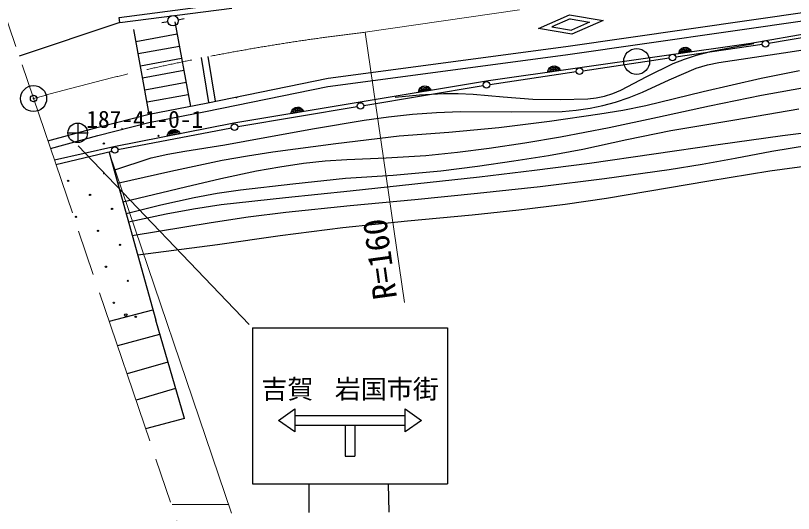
# Model space of a CAD drawing. Units: millimetres, scale not verified. Extents: x 40000 to 680000, y 20000 to 380000.
# Drawn here: x 72357 to 132120, y 241789 to 280056 of the extents above; entities that cross this region are included whole.
import ezdxf
from ezdxf.enums import TextEntityAlignment as Align

# ---------------------------------------------------------------- set-up
doc = ezdxf.new("R2010")
doc.units = ezdxf.units.MM
doc.header["$LTSCALE"] = 1000
doc.header["$PDMODE"] = 32
doc.header["$PDSIZE"] = 500
doc.linetypes.add('CHAIN', pattern=[18.5, 12, -1.5, 3.5, -1.5])
for name, color, linetype, lineweight in [('M-BGD', 7, 'Continuous', 25), ('M-BMK', 2, 'CHAIN', 13), ('M-BMK-SRVR', 3, 'Continuous', 25), ('M-STR-HTXT', 7, 'Continuous', 13), ('M-STR-STRC', 7, 'Continuous', 25)]:
    doc.layers.add(name, color=color, linetype=linetype, lineweight=lineweight)
doc.layers.add('M-OTRS', color=6, linetype='Continuous')
doc.styles.add('ＭＳ ゴシック', font='')
doc.styles.get('ＭＳ ゴシック').set_extended_font_data('MS Gothic')

msp = doc.modelspace()

# ---------------------------------------------------------------- hatches: boundary and pattern name
at = {"layer": 'M-STR-STRC'}
msp.add_hatch(color=256, dxfattribs=at).paths.add_polyline_path([(102300, 249318), (102300, 249818), (102300, 248068)])

# ---------------------------------------------------------------- linework, layer by layer
at = {"layer": 'M-BGD'}
for p, q in [((114637, 277680), (145555, 282123)), ((114604, 277045), (145521, 281488)), ((80319, 279919), (88916, 281023)), ((80370, 279522), (88967, 280627)), ((144842, 280717), (128839, 277907)), ((80370, 279522), (80319, 279919)), ((84820, 279733), (85309, 279838)), ((80370, 279522), (72634, 276944)), ((84085, 279583), (83594, 279488)), ((84599, 279574), (85796, 273064)), ((130215, 277930), (137241, 279115)), ((82634, 272483), (81437, 278992)), ((81608, 278062), (84770, 278644)), ((128839, 277907), (108698, 275045)), ((128061, 277737), (129067, 277902)), ((131343, 277191), (136275, 277967)), ((81779, 277133), (84941, 277714)), ((96373, 275232), (114637, 277680)), ((123072, 276872), (129721, 277852)), ((123325, 277186), (124266, 277320)), ((123332, 277240), (123376, 277345)), ((124232, 277378), (123341, 277252)), ((123369, 277319), (124184, 277435)), ((123376, 277345), (123457, 277468)), ((124130, 277490), (123410, 277388)), ((123457, 277468), (123557, 277543)), ((123461, 277458), (124060, 277543)), ((123557, 277543), (123668, 277596)), ((123934, 277589), (123566, 277536)), ((123668, 277596), (123822, 277618)), ((123822, 277618), (123943, 277597)), ((123943, 277597), (124061, 277553)), ((124061, 277553), (124173, 277458)), ((124173, 277458), (124246, 277370)), ((124246, 277370), (124299, 277262)), ((124664, 277004), (125851, 277310)), ((125851, 277310), (127059, 277559)), ((127059, 277559), (128061, 277737)), ((81950, 276203), (85112, 276784)), ((96340, 274597), (114604, 277045)), ((115929, 275819), (122578, 276799)), ((122873, 276362), (123758, 276711)), ((124299, 277262), (123309, 277121)), ((123309, 277121), (123332, 277240)), ((123758, 276711), (124664, 277004)), ((126396, 276451), (131343, 277191)), ((113386, 276037), (113486, 276112)), ((113390, 276027), (113989, 276112)), ((113486, 276112), (113597, 276165)), ((113864, 276158), (113495, 276105)), ((113597, 276165), (113751, 276187)), ((113751, 276187), (113872, 276167)), ((113872, 276167), (113990, 276123)), ((113990, 276123), (114102, 276028)), ((120865, 275378), (122873, 276362)), ((124641, 276017), (125504, 276262)), ((125504, 276262), (126396, 276451)), ((82121, 275273), (85283, 275854)), ((108786, 274766), (115434, 275746)), ((114228, 275831), (113238, 275690)), ((113238, 275690), (113262, 275810)), ((113254, 275756), (114195, 275889)), ((113262, 275810), (113305, 275914)), ((114161, 275948), (113270, 275821)), ((113298, 275888), (114113, 276004)), ((113305, 275914), (113386, 276037)), ((114059, 276059), (113339, 275957)), ((114102, 276028), (114175, 275939)), ((114175, 275939), (114228, 275831)), ((122564, 275115), (124641, 276017)), ((129634, 275240), (132582, 275835)), ((82292, 274343), (85454, 274924)), ((86990, 273328), (96373, 275232)), ((108698, 275045), (89114, 271781)), ((118867, 274330), (120865, 275378)), ((120513, 274158), (122564, 275115)), ((125193, 274218), (129634, 275240)), ((86957, 272694), (96340, 274597)), ((99106, 273147), (108292, 274689)), ((103323, 274213), (104260, 274369)), ((103329, 274267), (103370, 274373)), ((104225, 274426), (103337, 274278)), ((103364, 274346), (104175, 274482)), ((103370, 274373), (103448, 274497)), ((104121, 274536), (103403, 274416)), ((103448, 274497), (103547, 274574)), ((103452, 274488), (104049, 274587)), ((103547, 274574), (103656, 274631)), ((103923, 274629), (103555, 274568)), ((103656, 274631), (103809, 274656)), ((103809, 274656), (103931, 274639)), ((103931, 274639), (104050, 274597)), ((104050, 274597), (104164, 274505)), ((104164, 274505), (104239, 274419)), ((104239, 274419), (104295, 274311)), ((118243, 274066), (118867, 274330)), ((129655, 273937), (134568, 274807)), ((82463, 273413), (85625, 273994)), ((101530, 273785), (103378, 273955)), ((104295, 274311), (103309, 274147)), ((103309, 274147), (103329, 274267)), ((103378, 273955), (105226, 274064)), ((105226, 274064), (106363, 274076)), ((106363, 274076), (107509, 274026)), ((107509, 274026), (109808, 273797)), ((109808, 273797), (112105, 273628)), ((116332, 273662), (116975, 273731)), ((116975, 273731), (117604, 273860)), ((117604, 273860), (118243, 274066)), ((118451, 273403), (119492, 273752)), ((119492, 273752), (120513, 274158)), ((120773, 273138), (125193, 274218)), ((125660, 273118), (129655, 273937)), ((82634, 272483), (86990, 273328)), ((112105, 273628), (114210, 273615)), ((114210, 273615), (116332, 273662)), ((116496, 272934), (117477, 273138)), ((117477, 273138), (118451, 273403)), ((119020, 272787), (120773, 273138)), ((121686, 272242), (125660, 273118)), ((82601, 271848), (86957, 272694)), ((89427, 271523), (98613, 273064)), ((94503, 272679), (93517, 272515)), ((93517, 272515), (93538, 272635)), ((93531, 272581), (94469, 272737)), ((93538, 272635), (93578, 272741)), ((94434, 272794), (93546, 272647)), ((93573, 272714), (94384, 272850)), ((93578, 272741), (93656, 272865)), ((94329, 272904), (93612, 272784)), ((93656, 272865), (93755, 272942)), ((93660, 272856), (94257, 272955)), ((93755, 272942), (93865, 272999)), ((94131, 272998), (93764, 272936)), ((93865, 272999), (94018, 273024)), ((94018, 273024), (94140, 273007)), ((94140, 273007), (94258, 272965)), ((94258, 272965), (94372, 272873)), ((94372, 272873), (94448, 272787)), ((94448, 272787), (94503, 272679)), ((102858, 272471), (104691, 272602)), ((104691, 272602), (106539, 272673)), ((106539, 272673), (110443, 272644)), ((110443, 272644), (114340, 272677)), ((114340, 272677), (115416, 272775)), ((115416, 272775), (116496, 272934)), ((117255, 272494), (119020, 272787)), ((127623, 272045), (132543, 272891)), ((78705, 271468), (82634, 272483)), ((95322, 271375), (99152, 272022)), ((99152, 272022), (101002, 272276)), ((101002, 272276), (102858, 272471)), ((109496, 271457), (113374, 271945)), ((113374, 271945), (117255, 272494)), ((117957, 271463), (121686, 272242)), ((122707, 271210), (127623, 272045)), ((74849, 270416), (78705, 271468)), ((78672, 270833), (82601, 271848)), ((89114, 271781), (79912, 269968)), ((80221, 269769), (88935, 271434)), ((80582, 271357), (80521, 271369)), ((91514, 270671), (95322, 271375)), ((105655, 271105), (109496, 271457)), ((114216, 270743), (117957, 271463)), ((131277, 270825), (136228, 271487)), ((75043, 269843), (78672, 270833)), ((85004, 270971), (84023, 270778)), ((84023, 270778), (84040, 270899)), ((84035, 270844), (84967, 271028)), ((84040, 270899), (84077, 271005)), ((84931, 271084), (84048, 270910)), ((84072, 270979), (84879, 271138)), ((84077, 271005), (84152, 271132)), ((84823, 271190), (84109, 271050)), ((84152, 271132), (84248, 271212)), ((84156, 271123), (84750, 271240)), ((84248, 271212), (84356, 271272)), ((84622, 271278), (84257, 271206)), ((84356, 271272), (84508, 271302)), ((84508, 271302), (84631, 271288)), ((84631, 271288), (84750, 271250)), ((84750, 271250), (84867, 271161)), ((84867, 271161), (84945, 271077)), ((84945, 271077), (85004, 270971)), ((96973, 270224), (101820, 270814)), ((101820, 270814), (105655, 271105)), ((111476, 270269), (114216, 270743)), ((119308, 270531), (122707, 271210)), ((126336, 270152), (131277, 270825)), ((85362, 269646), (88446, 270130)), ((88446, 270130), (91514, 270671)), ((92132, 269573), (96973, 270224)), ((108737, 269856), (111476, 270269)), ((115932, 269795), (119308, 270531)), ((121389, 269429), (126336, 270152)), ((79912, 269968), (75351, 268936)), ((75462, 268609), (79746, 269622)), ((79538, 269531), (83138, 256647)), ((84056, 269406), (85362, 269646)), ((90176, 269280), (92132, 269573)), ((103871, 269300), (106307, 269548)), ((106307, 269548), (108737, 269856)), ((113296, 269313), (115932, 269795)), ((127638, 269088), (130447, 269626)), ((130447, 269626), (133276, 270107)), ((79915, 268180), (82775, 269109)), ((82775, 269109), (84056, 269406)), ((88241, 268929), (90176, 269280)), ((96150, 268884), (97815, 269005)), ((97815, 269005), (100839, 269122)), ((100839, 269122), (103871, 269300)), ((110649, 268890), (113296, 269313)), ((116452, 268721), (121389, 269429)), ((125101, 268624), (127638, 269088)), ((84279, 268102), (88241, 268929)), ((90860, 268114), (92668, 268438)), ((92668, 268438), (94490, 268702)), ((94490, 268702), (96150, 268884)), ((105022, 268113), (107839, 268471)), ((107839, 268471), (110649, 268890)), ((112224, 268166), (116452, 268721)), ((122565, 268221), (125101, 268624)), ((130302, 268119), (134966, 268771)), ((80193, 267185), (84279, 268102)), ((88127, 267532), (90860, 268114)), ((97705, 267549), (101361, 267801)), ((101361, 267801), (105022, 268113)), ((107995, 267672), (112224, 268166)), ((117616, 267540), (122565, 268221)), ((125615, 267364), (130302, 268119)), ((85404, 266890), (88127, 267532)), ((93658, 267133), (97705, 267549)), ((103029, 267124), (107995, 267672)), ((112666, 266916), (117616, 267540)), ((120937, 266550), (125615, 267364)), ((80597, 265740), (85404, 266890)), ((87846, 266398), (89626, 266658)), ((89626, 266658), (93658, 267133)), ((93103, 266085), (98072, 266596)), ((98072, 266596), (103029, 267124)), ((107852, 266393), (112666, 266916)), ((117761, 266029), (120937, 266550)), ((83516, 265503), (86088, 266080)), ((86088, 266080), (87846, 266398)), ((88152, 265528), (93103, 266085)), ((103039, 265931), (107852, 266393)), ((114586, 265569), (117761, 266029)), ((80848, 264840), (83516, 265503)), ((86039, 265204), (88152, 265528)), ((93109, 264935), (98066, 265459)), ((98066, 265459), (103039, 265931)), ((111015, 265129), (114586, 265569)), ((81024, 264211), (83936, 264820)), ((83936, 264820), (86039, 265204)), ((90236, 264574), (93109, 264935)), ((107436, 264749), (111015, 265129)), ((81322, 263145), (87379, 264154)), ((87379, 264154), (90236, 264574)), ((97500, 263763), (102460, 264271)), ((102460, 264271), (107436, 264749)), ((92682, 263146), (97500, 263763)), ((87880, 262470), (92682, 263146)), ((81739, 261653), (87880, 262470)), ((82881, 257402), (79554, 256546)), ((85346, 249076), (83138, 256647)), ((83420, 255555), (80189, 254674)), ((84047, 253406), (80924, 252508)), ((84636, 251385), (81610, 250487)), ((85346, 249076), (82351, 248301))]:
    msp.add_line(p, q, dxfattribs=at)
for centre, radius in [((84453, 279654), 400), ((129968, 277888), 249), ((120075, 276531), 995), ((122825, 276835), 249), ((115682, 275783), 249), ((108538, 274730), 249), ((98859, 273106), 249), ((89180, 271481), 249), ((83337, 270815), 49.8), ((79136, 270218), 49.8), ((79976, 269722), 249), ((76397, 267348), 49.8), ((78082, 266271), 49.8), ((79768, 265194), 49.8), ((77006, 264586), 49.8), ((78691, 263509), 49.8), ((80376, 262432), 49.8), ((79299, 260747), 49.8), ((80985, 259670), 49.8), ((79908, 257985), 49.8), ((80820, 257038), 99.5), ((81593, 256908), 49.8)]:
    msp.add_circle(centre, radius, dxfattribs=at)
for centre, start, end in [((89339, 273810), 197.08807, 5.85077), ((79159, 267957), 142.41162, 256.61212)]:
    msp.add_arc(centre, 49.8, start, end, dxfattribs=at)
at = {"layer": 'M-BMK'}
for p, q in [((60978, 311300), (89564, 227042)), ((99204, 278770), (171091, 289186))]:
    msp.add_line(p, q, dxfattribs=at)
msp.add_arc((117766, 119851), 160000, 96.66208, 105.97076, dxfattribs=at)
at = {"layer": 'M-BMK-SRVR'}
for p, q in [((77129, 271788), (77129, 270288)), ((76379, 271038), (77879, 271038))]:
    msp.add_line(p, q, dxfattribs=at)
for centre, radius in [((73743, 273675), 1000), ((77129, 271038), 750)]:
    msp.add_circle(centre, radius, dxfattribs=at)
at = {"layer": 'M-OTRS'}
msp.add_point((73743, 273675), dxfattribs=at)
at = {"layer": 'M-STR-HTXT'}
for p, q in [((102235, 257991), (99204, 278770)), ((79538, 269531), (88943, 241807)), ((84386, 242472), (88718, 242472))]:
    msp.add_line(p, q, dxfattribs=at)
at = {"layer": 'M-STR-STRC'}
for p, q in [((112530, 279060), (114919, 280112)), ((114958, 279801), (113566, 279189)), ((114919, 280112), (117493, 279674)), ((114958, 279801), (116456, 279546)), ((113566, 279189), (115065, 278934)), ((116456, 279546), (115065, 278934)), ((117493, 279674), (115104, 278623)), ((115104, 278623), (112530, 279060)), ((87206, 273372), (86639, 276842)), ((87134, 276914), (87696, 273472)), ((90313, 256305), (77156, 270047)), ((90550, 256058), (90550, 244058)), ((90550, 256058), (105550, 256058)), ((105550, 256058), (105550, 244058)), ((92550, 248943), (93800, 249818)), ((93800, 249818), (93800, 248068)), ((102300, 248068), (102300, 249818)), ((102300, 249818), (103550, 248943)), ((93800, 249318), (102300, 249318)), ((93800, 248068), (92550, 248943)), ((103550, 248943), (102300, 248068)), ((93800, 248568), (102300, 248568)), ((97675, 248568), (97675, 246193)), ((98425, 248568), (98425, 246193)), ((97675, 246193), (98425, 246193)), ((90550, 244058), (105550, 244058)), ((94890, 244058), (94890, 241850)), ((100984, 244058), (101026, 241892))]:
    msp.add_line(p, q, dxfattribs=at)

# ---------------------------------------------------------------- texts
at = {"layer": 'M-BGD', "style": 'ＭＳ ゴシック'}
msp.add_text('187-41-0-1', height=1320, dxfattribs=at).set_placement((77792, 271028), align=Align.BOTTOM_LEFT)
at = {"layer": 'M-STR-HTXT', "style": 'ＭＳ ゴシック'}
msp.add_text('R=160', height=1833, rotation=97.8, dxfattribs=at).set_placement((102211, 258438), align=Align.BOTTOM_LEFT)
at = {"layer": 'M-STR-STRC', "style": 'ＭＳ ゴシック'}
for s, p in [('吉賀', (93245, 251349)), ('岩国市街', (100881, 251349))]:
    msp.add_text(s, height=1466, dxfattribs=at).set_placement(p, align=Align.MIDDLE_CENTER)

doc.saveas('drawing.dxf')
